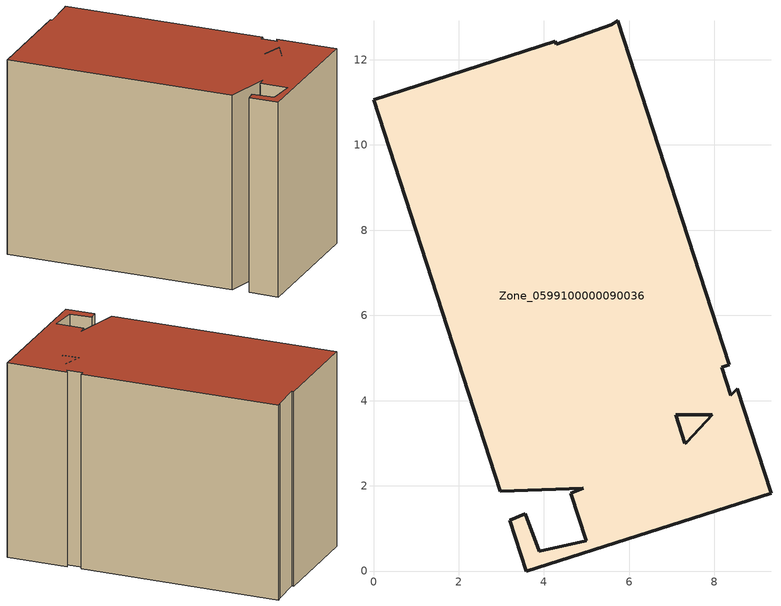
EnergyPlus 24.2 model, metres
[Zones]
Zone_0599100000090036
 floor ground (C_G): 3.2,1.19 3.56,1.35 3.89,0.47 4.99,0.71 4.63,1.82 4.92,1.95 2.98,1.87 0,11.06 4.26,12.44 4.29,12.37 5.58,12.82 5.73,12.91 8.35,4.84 8.17,4.78 8.39,4.12 8.53,4.28 9.33,1.83 3.58,0 z3.28; 7.3,3 7.36,3.03 7.95,3.66 7.09,3.67 z3.28
 wall outside (C_F): 3.58,0 9.33,1.83 8.53,4.28 8.39,4.12 8.17,4.78 8.35,4.84 5.73,12.91 5.58,12.82 4.29,12.37 4.26,12.44 0,11.06 2.98,1.87 4.92,1.95 4.63,1.82 4.99,0.71 3.89,0.47 3.56,1.35 3.2,1.19 3.58,0 / 7.09,3.67 7.95,3.66 7.36,3.03 7.3,3 7.09,3.67 z3.28:11.64
 roof outside (C_R): 3.56,1.35 3.2,1.19 3.58,0 9.33,1.83 8.53,4.28 8.39,4.12 8.17,4.78 8.35,4.84 5.73,12.91 5.58,12.82 4.29,12.37 4.26,12.44 0,11.06 2.98,1.87 4.92,1.95 4.63,1.82 4.99,0.71 3.89,0.47 z11.64; 7.36,3.03 7.3,3 7.09,3.67 7.95,3.66 z11.64
[BUILDING]
Pand.0599100000090036: North Axis=0; Terrain=City; Loads Convergence Tolerance Value=0.04; Temperature Convergence Tolerance Value=0.4; Solar Distribution=FullExterior; Maximum Number of Warmup Days=25; Minimum Number of Warmup Days=1
[Site:Location]
Rotterdam.The.Hague.AP_ZH_NLD Design_Conditions: Latitude=51.96; Longitude=4.45; Time Zone=1; Elevation=-4.5
[SITE:GROUNDTEMPERATURE:BUILDINGSURFACE]
18, 18, 18, 18, 18, 18, 18, 18, 18, 18, 18, 18
[MATERIAL] Thermal Absorptance=0.9; Solar Absorptance=0.7; Visible Absorptance=0.7
Name | Roughness | Thickness | Conductivity | Density | Specific Heat
G.TC.1965-1974 | MediumSmooth | 0.15 | 0.882353 | 540 | 1210
F.TC.1965-1974 | Rough | 0.3 | 0.697674 | 1920 | 840
R.TC.1965-1974 | MediumRough | 0.2 | 0.232558 | 1500 | 1000
[CONSTRUCTION]
C_G: G.TC.1965-1974
C_F: F.TC.1965-1974
C_R: R.TC.1965-1974
[ZONE]
Zone_0599100000090036: Type=1; Multiplier=1; Ceiling Height=Autocalculate; Volume=Autocalculate; Floor Area=autocalculate; Part of Total Floor Area=Yes
[ZONEINFILTRATION:DESIGNFLOWRATE]
Infil_Zone_0599100000090036: Zone or ZoneList or Space or SpaceList=Zone_0599100000090036; Schedule=AlwaysOn; Design Flow Rate Calculation Method=Flow/Area; Flow Rate per Floor Area=0.003; Constant Term Coefficient=1; Temperature Term Coefficient=0; Velocity Term Coefficient=0; Velocity Squared Term Coefficient=0
[HVACTEMPLATE:ZONE:IDEALLOADSAIRSYSTEM]
Zone_0599100000090036: Maximum Heating Supply Air Temperature=50; Minimum Cooling Supply Air Temperature=13; Maximum Heating Supply Air Humidity Ratio=0.0156; Minimum Cooling Supply Air Humidity Ratio=0.0077; Heating Limit=NoLimit; Cooling Limit=NoLimit; Dehumidification Control Type=ConstantSensibleHeatRatio; Cooling Sensible Heat Ratio=0.7; Dehumidification Setpoint=60; Humidification Control Type=None; Humidification Setpoint=30; Outdoor Air Method=None; Outdoor Air Flow Rate per Person=0.00944; Outdoor Air Flow Rate per Zone Floor Area=0; Outdoor Air Flow Rate per Zone=0; Demand Controlled Ventilation Type=None; Outdoor Air Economizer Type=NoEconomizer; Heat Recovery Type=None; Sensible Heat Recovery Effectiveness=0.7; Latent Heat Recovery Effectiveness=0.65
[ZONECONTROL:THERMOSTAT]
ThermostatControl_Zone_0599100000090036: Zone or ZoneList=Zone_0599100000090036; Control Type Schedule=DualSetpointControlType; Control 1=Thermostat_Zone_0599100000090036; Temperature Difference Between Cutout And Setpoint=0
[THERMOSTATSETPOINT:DUALSETPOINT]
Thermostat_Zone_0599100000090036: Heating Setpoint Temperature Schedule=HeatingSetpoint_Zone_0599100000090036; Cooling Setpoint Temperature Schedule=CoolingSetpoint_Zone_0599100000090036
[SCHEDULE:COMPACT]
HeatingSetpoint_Zone_0599100000090036: Through: 12/31, For: AllDays, Until: 24:00, 21
CoolingSetpoint_Zone_0599100000090036: Through: 12/31, For: AllDays, Until: 24:00, 24
DualSetpointControlType: Through: 12/31, For: AllDays, Until: 24:00, 4
AlwaysOn: Through: 12/31, For: AllDays, Until: 24:00, 1
